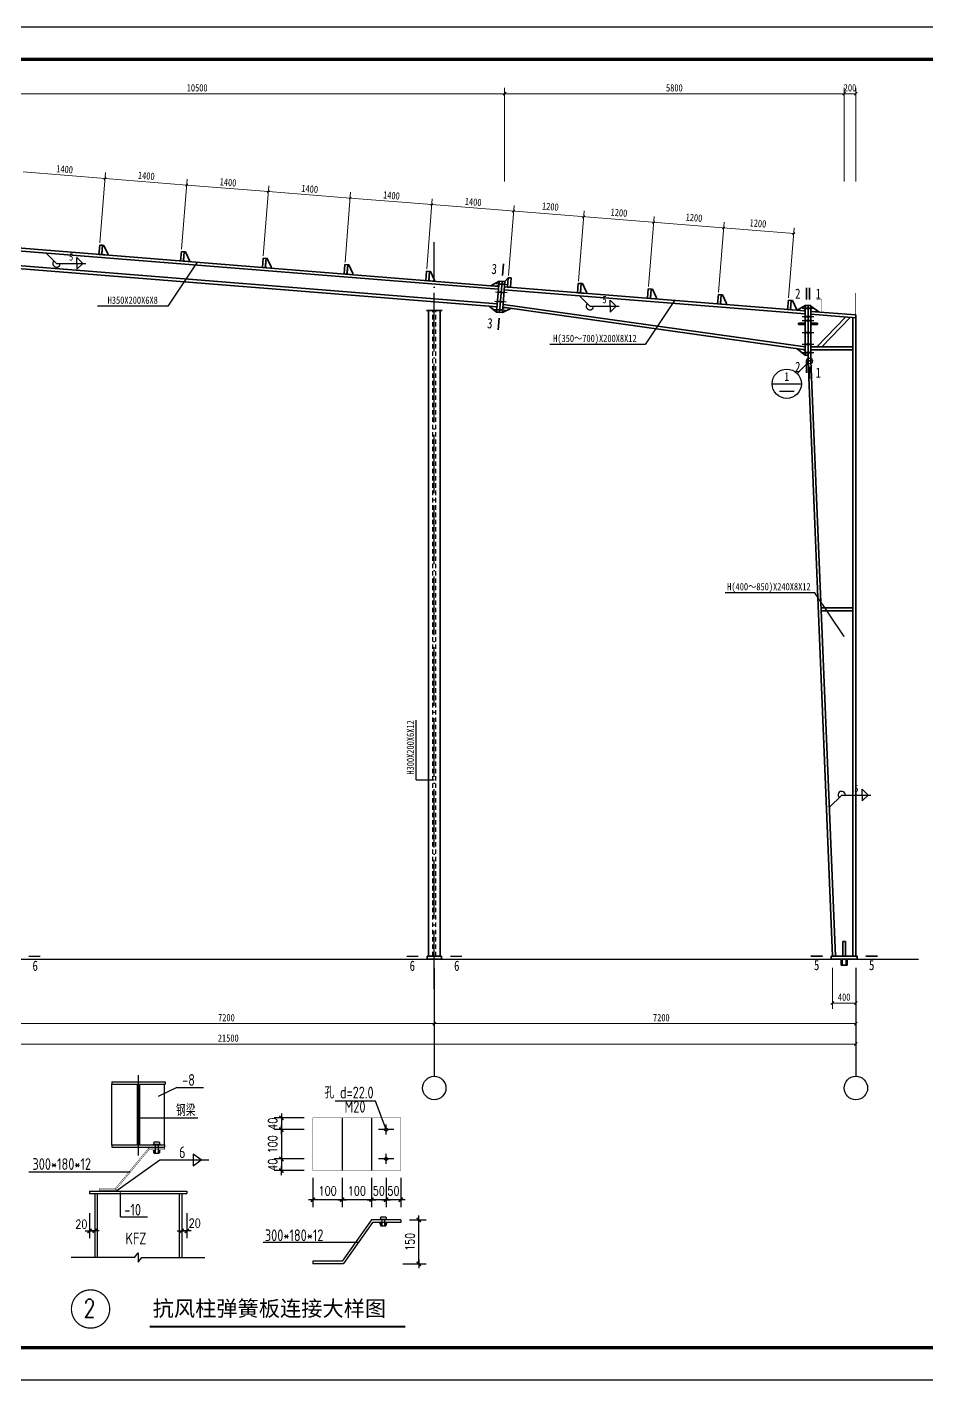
# Model space of a CAD drawing. Extents: x 32461 to 372567, y -698896 to 182569.
# Drawn here: x 271035 to 301773, y -634115 to -587915 of the extents above; entities that cross this region are included whole.
import ezdxf
from ezdxf.enums import TextEntityAlignment as Align

# ---------------------------------------------------------------- set-up
doc = ezdxf.new("R2010")
doc.units = 0
doc.header["$LTSCALE"] = 1000
doc.header["$MEASUREMENT"] = 0
for name, pattern in [('4', [5, 1.5, -1, 1.5, -1]), ('6', [8.75, 5, -1.25, 1.25, -1.25]), ('DOTE', [2.42, 2, -0.2, 0.02, -0.2]), ('线型6', [8.75, 5, -1.25, 1.25, -1.25])]:
    doc.linetypes.add(name, pattern=pattern)
doc.layers.get('0').update_dxf_attribs({"linetype": 'CONTINUOUS'})
doc.layers.get('Defpoints').update_dxf_attribs({"linetype": 'CONTINUOUS'})
for name, color, linetype in [('10', 7, 'CONTINUOUS'), ('AXIS', 3, 'CONTINUOUS'), ('DIM_SYMB', 3, 'CONTINUOUS'), ('DOTE', 252, 'CONTINUOUS'), ('PUB_TEXT', 7, 'CONTINUOUS'), ('PUB_TITLE', 4, 'CONTINUOUS'), ('REIN', 1, 'CONTINUOUS'), ('门窗', 3, '4')]:
    doc.layers.add(name, color=color, linetype=linetype)
for name, color, linetype, lineweight in [('墙线__粗线', 7, 'CONTINUOUS', 25), ('字符串标注', 9, 'CONTINUOUS', 25), ('尺寸标注', 2, 'CONTINUOUS', 35), ('层10', 7, 'CONTINUOUS', 35), ('层111', 9, '线型6', 25), ('层112', 9, 'CONTINUOUS', 25), ('层114', 2, 'CONTINUOUS', 25), ('层116', 1, 'CONTINUOUS', 35), ('层14', 2, 'CONTINUOUS', 35), ('柱子', 3, 'CONTINUOUS', 35), ('焊缝标注', 9, 'CONTINUOUS', 25), ('索引符号标注', 9, 'CONTINUOUS', 25)]:
    doc.layers.add(name, color=color, linetype=linetype, lineweight=lineweight)
doc.styles.add('-黑体', font='simhei.ttf')
doc.styles.add('DIM_FONT', font='SIMPLEX.shx', dxfattribs={"width": 0.8, "bigfont": 'bigfont.shx'})
doc.styles.add('PC_TEXTSTYLE', font='romans.shx', dxfattribs={"width": 0.8, "bigfont": 'hzfs.shx'})
doc.styles.add('TSSD_REIN', font='atssdeng.shx', dxfattribs={"width": 0.7, "bigfont": 'atssdchn.shx'})
doc.styles.add('宋体', font='')
doc.styles.get('宋体').set_extended_font_data('SimSun')
doc.dimstyles.new('DIMN$0', dxfattribs={"dimtxt": 300, "dimasz": 1, "dimexe": 250, "dimexo": 300, "dimgap": 150, "dimtad": 1, "dimdec": 0, "dimdsep": 46, "dimtxsty": 'DIM_FONT', "dimblk": '_DIMX', "dimcen": 2.5, "dimclrt": 7, "dimadec": 0, "dimazin": 0, "dimtfac": 1, "dimtdec": 0, "dimtix": 1, "dimtmove": 2, "dimatfit": 3, "dimldrblk": '_DIMX', "dimfxl": 0, "dimtolj": 1, "dimtzin": 0, "dimarcsym": 0})

# ---------------------------------------------------------------- blocks, each defined once
blk = doc.blocks.new('BuiltIn_8')
at = {"layer": '层14'}
for p, q in [((592.87, 510.38, 2), (607.22, 510.38, 2)), ((592.87, 509.38, 2), (592.87, 510.38, 2)), ((607.22, 509.38, 2), (592.87, 509.38, 2)), ((607.22, 510.38, 2), (607.22, 509.38, 2))]:
    blk.add_line(p, q, dxfattribs=at)
blk = doc.blocks.new('BuiltIn_9')
at = {"layer": '层14'}
for p, q in [((588.18, 522.89, 2), (590.87, 524.47, 2)), ((590.47, 522.7, 2), (588.18, 522.89, 2)), ((590.87, 523.07, 2), (590.47, 522.7, 2)), ((590.87, 524.47, 2), (590.87, 523.07, 2))]:
    blk.add_line(p, q, dxfattribs=at)
blk = doc.blocks.new('BuiltIn_10')
at = {"layer": '层14'}
for p, q in [((592.87, 522.91, 2), (592.87, 524.31, 2)), ((592.87, 524.31, 2), (595.56, 522.3, 2)), ((593.27, 522.48, 2), (592.87, 522.91, 2)), ((595.56, 522.3, 2), (593.27, 522.48, 2))]:
    blk.add_line(p, q, dxfattribs=at)
blk = doc.blocks.new('BuiltIn_11')
at = {"layer": '层14'}
for p, q in [((590.87, 507.57, 2), (588.2, 509.75, 2)), ((588.2, 509.75, 2), (590.48, 509.43, 2)), ((590.48, 509.43, 2), (590.87, 508.97, 2)), ((590.87, 508.97, 2), (590.87, 507.57, 2))]:
    blk.add_line(p, q, dxfattribs=at)
blk = doc.blocks.new('BuiltIn_12')
at = {"layer": '层14'}
for p, q in [((590.87, 518.47, 2), (588.57, 518.47, 2)), ((588.57, 518.47, 2), (588.57, 517.97, 2)), ((588.57, 517.97, 2), (590.87, 517.97, 2)), ((590.87, 517.97, 2), (590.87, 518.47, 2))]:
    blk.add_line(p, q, dxfattribs=at)
blk = doc.blocks.new('BuiltIn_13')
at = {"layer": '层14'}
for p, q in [((592.87, 518.47, 2), (595.17, 518.47, 2)), ((592.87, 517.97, 2), (592.87, 518.47, 2)), ((595.17, 517.97, 2), (592.87, 517.97, 2)), ((595.17, 518.47, 2), (595.17, 517.97, 2))]:
    blk.add_line(p, q, dxfattribs=at)
blk = doc.blocks.new('BuiltIn_18')
at = {"layer": '层14'}
for p, q in [((483.53, 531.26, 2), (486.37, 532.84, 2)), ((486.26, 531.44, 2), (485.83, 531.08, 2)), ((486.37, 532.84, 2), (486.26, 531.44, 2)), ((485.83, 531.08, 2), (483.53, 531.26, 2))]:
    blk.add_line(p, q, dxfattribs=at)
blk = doc.blocks.new('BuiltIn_19')
at = {"layer": '层14'}
for p, q in [((485.52, 522.27, 2), (482.98, 524.28, 2)), ((482.98, 524.28, 2), (485.27, 524.1, 2)), ((485.27, 524.1, 2), (485.63, 523.67, 2)), ((485.63, 523.67, 2), (485.52, 522.27, 2))]:
    blk.add_line(p, q, dxfattribs=at)
blk = doc.blocks.new('BuiltIn_21')
at = {"layer": '层14'}
for p, q in [((490.33, 523.53, 2), (487.52, 522.11, 2)), ((487.52, 522.11, 2), (487.63, 523.51, 2)), ((487.63, 523.51, 2), (488.06, 523.85, 2)), ((488.06, 523.85, 2), (490.33, 523.53, 2))]:
    blk.add_line(p, q, dxfattribs=at)
blk = doc.blocks.new('BuiltIn_36')
at = {"layer": '层14'}
for p, q in [((603.72, 302.28, 2), (603.72, 307.28, 2)), ((603.72, 307.28, 2), (604.72, 307.28, 2)), ((604.72, 307.28, 2), (604.72, 302.28, 2)), ((604.72, 302.28, 2), (603.72, 302.28, 2))]:
    blk.add_line(p, q, dxfattribs=at)
blk = doc.blocks.new('BuiltIn_43')
at = {"layer": '层114', "color": 2, "linetype": 'Continuous', "lineweight": 25}
blk.add_line((589.87, 523.57, 2), (593.87, 523.57, 2), dxfattribs=at)
at = {"layer": '层114', "color": 1, "linetype": 'Continuous', "lineweight": 40}
blk.add_line((590.87, 523.57, 2), (592.87, 523.57, 2), dxfattribs=at)
blk = doc.blocks.new('BuiltIn_44')
at = {"layer": '层114', "color": 2, "linetype": 'Continuous', "lineweight": 25}
blk.add_line((589.87, 520.77, 2), (593.87, 520.77, 2), dxfattribs=at)
at = {"layer": '层114', "color": 1, "linetype": 'Continuous', "lineweight": 40}
blk.add_line((590.87, 520.77, 2), (592.87, 520.77, 2), dxfattribs=at)
blk = doc.blocks.new('BuiltIn_45')
at = {"layer": '层114', "color": 2, "linetype": 'Continuous', "lineweight": 25}
blk.add_line((589.87, 519.37, 2), (593.87, 519.37, 2), dxfattribs=at)
at = {"layer": '层114', "color": 1, "linetype": 'Continuous', "lineweight": 40}
blk.add_line((590.87, 519.37, 2), (592.87, 519.37, 2), dxfattribs=at)
blk = doc.blocks.new('BuiltIn_46')
at = {"layer": '层114', "color": 2, "linetype": 'Continuous', "lineweight": 25}
blk.add_line((589.87, 508.47, 2), (593.87, 508.47, 2), dxfattribs=at)
at = {"layer": '层114', "color": 1, "linetype": 'Continuous', "lineweight": 40}
blk.add_line((590.87, 508.47, 2), (592.87, 508.47, 2), dxfattribs=at)
blk = doc.blocks.new('BuiltIn_47')
at = {"layer": '层114', "color": 2, "linetype": 'Continuous', "lineweight": 25}
blk.add_line((589.87, 511.28, 2), (593.87, 511.28, 2), dxfattribs=at)
at = {"layer": '层114', "color": 1, "linetype": 'Continuous', "lineweight": 40}
blk.add_line((590.87, 511.28, 2), (592.87, 511.28, 2), dxfattribs=at)
blk = doc.blocks.new('BuiltIn_48')
at = {"layer": '层114', "color": 2, "linetype": 'Continuous', "lineweight": 25}
blk.add_line((589.87, 515.33, 2), (593.87, 515.33, 2), dxfattribs=at)
at = {"layer": '层114', "color": 1, "linetype": 'Continuous', "lineweight": 40}
blk.add_line((590.87, 515.33, 2), (592.87, 515.33, 2), dxfattribs=at)
blk = doc.blocks.new('BuiltIn_53')
at = {"layer": '层114', "color": 2, "linetype": 'Continuous', "lineweight": 25}
blk.add_line((485.3, 532.02, 2), (489.29, 531.7, 2), dxfattribs=at)
at = {"layer": '层114', "color": 1, "linetype": 'Continuous', "lineweight": 40}
blk.add_line((486.3, 531.94, 2), (488.29, 531.78, 2), dxfattribs=at)
blk = doc.blocks.new('BuiltIn_54')
at = {"layer": '层114', "color": 2, "linetype": 'Continuous', "lineweight": 25}
blk.add_line((485.08, 529.23, 2), (489.06, 528.91, 2), dxfattribs=at)
at = {"layer": '层114', "color": 1, "linetype": 'Continuous', "lineweight": 40}
blk.add_line((486.07, 529.15, 2), (488.07, 528.99, 2), dxfattribs=at)
blk = doc.blocks.new('BuiltIn_55')
at = {"layer": '层114', "color": 2, "linetype": 'Continuous', "lineweight": 25}
blk.add_line((484.6, 523.25, 2), (488.59, 522.93, 2), dxfattribs=at)
at = {"layer": '层114', "color": 1, "linetype": 'Continuous', "lineweight": 40}
blk.add_line((485.59, 523.17, 2), (487.59, 523.01, 2), dxfattribs=at)
blk = doc.blocks.new('BuiltIn_56')
at = {"layer": '层114', "color": 2, "linetype": 'Continuous', "lineweight": 25}
blk.add_line((484.82, 526.04, 2), (488.81, 525.72, 2), dxfattribs=at)
at = {"layer": '层114', "color": 1, "linetype": 'Continuous', "lineweight": 40}
blk.add_line((485.82, 525.96, 2), (487.81, 525.8, 2), dxfattribs=at)
blk = doc.blocks.new('_DIMX')
blk.add_line((-150, 0), (150, 0))
at = {"const_width": 50}
blk.add_lwpolyline([(-70, -70), (70, 70)], dxfattribs=at)
blk = doc.blocks.new('*D203')
at = {"layer": 'AXIS', "color": 3, "lineweight": -2}
for p, q in [((273169, -628425), (273169, -629275)), ((273347, -628425), (273347, -629275)), ((273168, -629025), (273167, -629025)), ((273169, -629025), (273347, -629025)), ((273348, -629025), (273349, -629025))]:
    blk.add_line(p, q, dxfattribs=at)
at = {"layer": 'Defpoints', "color": 0}
for p in [(273169, -628125), (273347, -628125), (273347, -629025)]:
    blk.add_point(p, dxfattribs=at)
at = {"layer": 'AXIS', "color": 3, "lineweight": -2}
blk.add_blockref('_DIMX', (273169, -629025), dxfattribs=at)
at = {"layer": 'AXIS', "color": 3, "lineweight": -2, "rotation": 180}
blk.add_blockref('_DIMX', (273347, -629025), dxfattribs=at)
at = {"layer": 'AXIS', "color": 7, "insert": (272893, -628798), "char_height": 300, "attachment_point": 5, "style": 'DIM_FONT'}
blk.add_mtext('\\A1;20', dxfattribs=at)
blk = doc.blocks.new('*D204')
at = {"layer": 'AXIS', "color": 3, "lineweight": -2}
for p, q in [((276317, -628425), (276317, -629275)), ((276496, -628425), (276496, -629275)), ((276316, -629025), (276315, -629025)), ((276496, -629025), (276317, -629025)), ((276497, -629025), (276498, -629025))]:
    blk.add_line(p, q, dxfattribs=at)
at = {"layer": 'Defpoints', "color": 0}
for p in [(276317, -628125), (276496, -628125), (276317, -629025)]:
    blk.add_point(p, dxfattribs=at)
at = {"layer": 'AXIS', "color": 3, "lineweight": -2}
blk.add_blockref('_DIMX', (276317, -629025), dxfattribs=at)
at = {"layer": 'AXIS', "color": 3, "lineweight": -2, "rotation": 180}
blk.add_blockref('_DIMX', (276496, -629025), dxfattribs=at)
at = {"layer": 'AXIS', "color": 7, "insert": (276764, -628763), "char_height": 300, "attachment_point": 5, "style": 'DIM_FONT'}
blk.add_mtext('\\A1;20', dxfattribs=at)
blk = doc.blocks.new('*D205')
at = {"layer": 'AXIS', "color": 3, "lineweight": -2}
for p, q in [((280500, -626567), (279474, -626567)), ((279724, -626566), (279724, -626565)), ((279724, -626567), (279724, -626967)), ((280500, -626967), (279474, -626967)), ((279724, -626968), (279724, -626969))]:
    blk.add_line(p, q, dxfattribs=at)
at = {"layer": 'Defpoints', "color": 0}
for p in [(280800, -626567), (279724, -626967), (280800, -626967)]:
    blk.add_point(p, dxfattribs=at)
at = {"layer": 'AXIS', "color": 3, "lineweight": -2}
for p, rotation in [((279724, -626567), 270), ((279724, -626967), 90)]:
    blk.add_blockref('_DIMX', p, dxfattribs=dict(at, rotation=rotation))
at = {"layer": 'AXIS', "color": 7, "insert": (279424, -626767), "char_height": 300, "attachment_point": 5, "rotation": 90, "style": 'DIM_FONT'}
blk.add_mtext('\\A1;40', dxfattribs=at)
blk = doc.blocks.new('*D206')
at = {"layer": 'AXIS', "color": 3, "lineweight": -2}
for p, q in [((280500, -625567), (279474, -625567)), ((279724, -625568), (279724, -626566)), ((280500, -626567), (279474, -626567))]:
    blk.add_line(p, q, dxfattribs=at)
at = {"layer": 'Defpoints', "color": 0}
for p in [(280800, -625567), (279724, -626567), (280800, -626567)]:
    blk.add_point(p, dxfattribs=at)
at = {"layer": 'AXIS', "color": 3, "lineweight": -2}
for p, rotation in [((279724, -625567), 90), ((279724, -626567), 270)]:
    blk.add_blockref('_DIMX', p, dxfattribs=dict(at, rotation=rotation))
at = {"layer": 'AXIS', "color": 7, "insert": (279424, -626067), "char_height": 300, "attachment_point": 5, "rotation": 90, "style": 'DIM_FONT'}
blk.add_mtext('\\A1;100', dxfattribs=at)
blk = doc.blocks.new('*D207')
at = {"layer": 'AXIS', "color": 3, "lineweight": -2}
for p, q in [((280500, -625167), (279474, -625167)), ((279724, -625166), (279724, -625165)), ((279724, -625167), (279724, -625567)), ((280500, -625567), (279474, -625567)), ((279724, -625568), (279724, -625569))]:
    blk.add_line(p, q, dxfattribs=at)
at = {"layer": 'Defpoints', "color": 0}
for p in [(280800, -625167), (279724, -625567), (280800, -625567)]:
    blk.add_point(p, dxfattribs=at)
at = {"layer": 'AXIS', "color": 3, "lineweight": -2}
for p, rotation in [((279724, -625167), 270), ((279724, -625567), 90)]:
    blk.add_blockref('_DIMX', p, dxfattribs=dict(at, rotation=rotation))
at = {"layer": 'AXIS', "color": 7, "insert": (279424, -625367), "char_height": 300, "attachment_point": 5, "rotation": 90, "style": 'DIM_FONT'}
blk.add_mtext('\\A1;40', dxfattribs=at)
blk = doc.blocks.new('*D208')
at = {"layer": 'AXIS', "color": 3, "lineweight": -2}
for p, q in [((283301, -627213), (283301, -628211)), ((283801, -627213), (283801, -628211)), ((283300, -627961), (283299, -627961)), ((283801, -627961), (283301, -627961)), ((283802, -627961), (283803, -627961))]:
    blk.add_line(p, q, dxfattribs=at)
at = {"layer": 'Defpoints', "color": 0}
for p in [(283301, -626913), (283801, -626913), (283301, -627961)]:
    blk.add_point(p, dxfattribs=at)
at = {"layer": 'AXIS', "color": 3, "lineweight": -2}
blk.add_blockref('_DIMX', (283301, -627961), dxfattribs=at)
at = {"layer": 'AXIS', "color": 3, "lineweight": -2, "rotation": 180}
blk.add_blockref('_DIMX', (283801, -627961), dxfattribs=at)
at = {"layer": 'AXIS', "color": 7, "insert": (283551, -627661), "char_height": 300, "attachment_point": 5, "style": 'DIM_FONT'}
blk.add_mtext('\\A1;50', dxfattribs=at)
blk = doc.blocks.new('*D209')
at = {"layer": 'AXIS', "color": 3, "lineweight": -2}
for p, q in [((282801, -627213), (282801, -628211)), ((283301, -627213), (283301, -628211)), ((282800, -627961), (282799, -627961)), ((283301, -627961), (282801, -627961)), ((283302, -627961), (283303, -627961))]:
    blk.add_line(p, q, dxfattribs=at)
at = {"layer": 'Defpoints', "color": 0}
for p in [(282801, -626913), (283301, -626913), (282801, -627961)]:
    blk.add_point(p, dxfattribs=at)
at = {"layer": 'AXIS', "color": 3, "lineweight": -2}
blk.add_blockref('_DIMX', (282801, -627961), dxfattribs=at)
at = {"layer": 'AXIS', "color": 3, "lineweight": -2, "rotation": 180}
blk.add_blockref('_DIMX', (283301, -627961), dxfattribs=at)
at = {"layer": 'AXIS', "color": 7, "insert": (283051, -627661), "char_height": 300, "attachment_point": 5, "style": 'DIM_FONT'}
blk.add_mtext('\\A1;50', dxfattribs=at)
blk = doc.blocks.new('*D210')
at = {"layer": 'AXIS', "color": 3, "lineweight": -2}
for p, q in [((281800, -627213), (281800, -628211)), ((282801, -627213), (282801, -628211)), ((282800, -627961), (281801, -627961))]:
    blk.add_line(p, q, dxfattribs=at)
at = {"layer": 'Defpoints', "color": 0}
for p in [(281800, -626913), (282801, -626913), (281800, -627961)]:
    blk.add_point(p, dxfattribs=at)
at = {"layer": 'AXIS', "color": 3, "lineweight": -2, "rotation": 180}
blk.add_blockref('_DIMX', (281800, -627961), dxfattribs=at)
at = {"layer": 'AXIS', "color": 3, "lineweight": -2}
blk.add_blockref('_DIMX', (282801, -627961), dxfattribs=at)
at = {"layer": 'AXIS', "color": 7, "insert": (282300, -627661), "char_height": 300, "attachment_point": 5, "style": 'DIM_FONT'}
blk.add_mtext('\\A1;100', dxfattribs=at)
blk = doc.blocks.new('*D211')
at = {"layer": 'AXIS', "color": 3, "lineweight": -2}
for p, q in [((280800, -627213), (280800, -628211)), ((281800, -627213), (281800, -628211)), ((281799, -627961), (280801, -627961))]:
    blk.add_line(p, q, dxfattribs=at)
at = {"layer": 'Defpoints', "color": 0}
for p in [(280800, -626913), (281800, -626913), (280800, -627961)]:
    blk.add_point(p, dxfattribs=at)
at = {"layer": 'AXIS', "color": 3, "lineweight": -2, "rotation": 180}
blk.add_blockref('_DIMX', (280800, -627961), dxfattribs=at)
at = {"layer": 'AXIS', "color": 3, "lineweight": -2}
blk.add_blockref('_DIMX', (281800, -627961), dxfattribs=at)
at = {"layer": 'AXIS', "color": 7, "insert": (281300, -627661), "char_height": 300, "attachment_point": 5, "style": 'DIM_FONT'}
blk.add_mtext('\\A1;100', dxfattribs=at)

msp = doc.modelspace()

# ---------------------------------------------------------------- hatches: boundary and pattern name
at = {"layer": '焊缝标注'}
for points in [[(271687, -595634.1), (271746.9, -595715.5), (271768.2, -595694.4), (271687, -595634.1)], [(289905.7, -597091.5), (289965.6, -597173), (289986.8, -597151.9), (289905.7, -597091.5)], [(298436.7, -614564.2), (298518, -614504.2), (298496.8, -614482.9), (298436.7, -614564.2)]]:
    msp.add_hatch(color=256, dxfattribs=at).paths.add_polyline_path(points)

# ---------------------------------------------------------------- linework, layer by layer
for p, q in [((211795.3, -619746.4, -988), (301480.6, -619746.4, -988)), ((276707.8, -626403.7, 400), (276707.8, -626798.8, 400)), ((276983.7, -626602.1, 400), (276707.8, -626403.7, 400)), ((274063.5, -627666.7, 400), (275567.8, -626601.5, 400)), ((275567.8, -626601.5, 400), (277242.6, -626601.5, 400)), ((276707.8, -626798.8, 400), (276983.7, -626602.1, 400)), ((274560.3, -627023.1, 400), (271095.1, -627023.1, 400)), ((273168.7, -627666.7, 400), (276495.8, -627666.7, 400)), ((273168.7, -627666.7, 400), (273168.7, -627748.6, 400)), ((273168.7, -627748.6, 400), (276495.8, -627748.6, 400)), ((276495.8, -627666.7, 400), (276495.8, -627748.6, 400)), ((282832.8, -628743.2, 400), (282850.6, -628735.1, 400)), ((282359.4, -629418, 400), (279096.2, -629418, 400))]:
    msp.add_line(p, q)
at = {"color": 2}
for p, q in [((273934.6, -623939.2, 400), (275754, -623939.2, 400)), ((273934.6, -623939.2, 400), (273934.6, -624014.8, 400)), ((273934.6, -624014.8, 400), (275754, -624014.8, 400)), ((274791, -624014.8, 400), (274791, -626091.1, 400)), ((274878.1, -624014.8, 400), (274878.1, -626091.1, 400)), ((275754, -623939.2, 400), (275754, -624014.8, 400)), ((273934.6, -626091.1, 400), (275734.6, -626091.1, 400)), ((273934.6, -626091.1, 400), (273934.6, -626166.7, 400)), ((273934.6, -626166.7, 400), (275734.6, -626166.7, 400)), ((275734.6, -626091.1, 400), (275734.6, -626166.7, 400)), ((273347, -627748.6, 400), (273347, -629924.6, 400)), ((273347, -627748.6, 400), (273347, -629842.7, 400)), ((273433.2, -627748.6, 400), (273433.2, -629924.6, 400)), ((273433.2, -627748.6, 400), (273433.2, -629842.7, 400)), ((274231.2, -628543.6, 400), (274231.2, -627714.1, 400)), ((276231.4, -627748.6, 400), (276231.4, -629842.7, 400)), ((276231.4, -627748.6, 400), (276231.4, -629924.6, 400)), ((276317.5, -627748.6, 400), (276317.5, -629842.7, 400)), ((274231.2, -628543.6, 400), (275148.8, -628543.6, 400)), ((274703.4, -629936.9, 400), (272541.4, -629936.9, 400)), ((274702.8, -629936.9, 400), (274827.1, -629775.4, 400)), ((274827.1, -629775.4, 400), (274827.1, -630092, 400)), ((274829, -630095.2, 400), (274950.9, -629936.9, 400)), ((274950.9, -629936.9, 400), (277108.3, -629936.9, 400))]:
    msp.add_line(p, q, dxfattribs=at)
at = {"color": 3}
for p, q in [((273934.6, -626091.1, 400), (273934.6, -624014.8, 400)), ((275734.6, -626091.1, 400), (275734.6, -624014.8, 400))]:
    msp.add_line(p, q, dxfattribs=at)
at = {"color": 1, "linetype": '6'}
msp.add_line((274834.6, -623702.5, 400), (274834.6, -626454, 400), dxfattribs=at)
at = {"color": 4}
for p, q in [((281800.2, -625166.5, 400), (281800.2, -626966.5, 400)), ((282800.6, -625166.5, 400), (282800.6, -626966.5, 400)), ((282800.6, -628649.1, 400), (281800.2, -630063.1, 400)), ((282832.8, -628743.2, 400), (281846.5, -630141, 400)), ((283800.6, -628649.1, 400), (282800.6, -628649.1, 400)), ((283800.6, -628735.1, 400), (282850.6, -628735.1, 400)), ((283800.6, -628649.1, 400), (283800.6, -628735.1, 400)), ((281800.2, -630063.1, 400), (280800.2, -630063.1, 400)), ((280800.2, -630063.1, 400), (280800.2, -630149.1, 400)), ((281828.7, -630149.1, 400), (280800.2, -630149.1, 400)), ((281828.7, -630149.1, 400), (281846.5, -630141, 400))]:
    msp.add_line(p, q, dxfattribs=at)
at = {"color": 1}
for p, q in [((275365.8, -626004.6, 400), (275381.8, -625988.6, 400)), ((275365.8, -626004.6, 400), (275365.8, -626068.6, 400)), ((275381.8, -625988.6, 400), (275541.8, -625988.6, 400)), ((275557.8, -626004.6, 400), (275541.8, -625988.6, 400)), ((275557.8, -626004.6, 400), (275557.8, -626068.6, 400)), ((275365.8, -626307.6, 400), (275380.4, -626293.1, 400)), ((275365.8, -626307.6, 400), (275365.8, -626359.6, 400)), ((275365.8, -626359.6, 400), (275365.8, -626307.6, 400)), ((275365.8, -626359.6, 400), (275381.8, -626375.6, 400)), ((275381.8, -626375.6, 400), (275413.8, -626375.6, 400)), ((275413.8, -626068.6, 400), (275414.1, -626387.7, 400)), ((275510.1, -626387.7, 400), (275414.1, -626387.7, 400)), ((275509.8, -626068.6, 400), (275510.1, -626387.7, 400)), ((275509.8, -626375.6, 400), (275541.8, -626375.6, 400)), ((275557.8, -626359.6, 400), (275541.8, -626375.6, 400)), ((275557.8, -626307.6, 400), (275543.3, -626293.1, 400)), ((275557.8, -626307.6, 400), (275557.8, -626359.6, 400)), ((275557.8, -626359.6, 400), (275557.8, -626307.6, 400)), ((283105.5, -628562.7, 400), (283121.5, -628546.7, 400)), ((283105.5, -628562.7, 400), (283105.5, -628626.7, 400)), ((283105.5, -628782.2, 400), (283120.1, -628767.7, 400)), ((283121.5, -628546.7, 400), (283281.5, -628546.7, 400)), ((283153.5, -628626.7, 400), (283153.8, -628862.3, 400)), ((283249.5, -628626.7, 400), (283249.8, -628862.3, 400)), ((283297.5, -628562.7, 400), (283281.5, -628546.7, 400)), ((283297.5, -628782.2, 400), (283283, -628767.7, 400)), ((283297.5, -628562.7, 400), (283297.5, -628626.7, 400)), ((283105.5, -628782.2, 400), (283105.5, -628834.2, 400)), ((283105.5, -628834.2, 400), (283105.5, -628782.2, 400)), ((283105.5, -628834.2, 400), (283121.5, -628850.2, 400)), ((283121.5, -628850.2, 400), (283153.5, -628850.2, 400)), ((283249.8, -628862.3, 400), (283153.8, -628862.3, 400)), ((283249.5, -628850.2, 400), (283281.5, -628850.2, 400)), ((283297.5, -628834.2, 400), (283281.5, -628850.2, 400)), ((283297.5, -628782.2, 400), (283297.5, -628834.2, 400)), ((283297.5, -628834.2, 400), (283297.5, -628782.2, 400))]:
    msp.add_line(p, q, dxfattribs=at)
at = {"color": 4, "const_width": 14, "elevation": 400}
msp.add_lwpolyline([(283800.6, -625166.5), (280800.2, -625166.5), (280800.2, -626966.5), (283800.6, -626966.5)], close=True, dxfattribs=at)
for points in [[(274048.2, -627577.2), (275191.5, -626193.7), (275734.6, -626193.7), (275734.6, -626246.1), (275204.8, -626246.1), (274057.2, -627629.6), (273494.4, -627629.6), (273494.4, -627577.2), (274048.2, -627577.2)], [(275191.5, -626193.7), (275204.8, -626246.1)], [(274048.2, -627577.2), (274057.2, -627629.6)]]:
    msp.add_lwpolyline(points, dxfattribs=at)
at = {"color": 1, "elevation": 400}
for points in [[(275413.8, -626083.1), (275350.7, -626083.1), (275350.7, -626068.6), (275574, -626068.6), (275574, -626083.1), (275509.8, -626083.1)], [(275413.8, -626293.1), (275350.8, -626293.1), (275350.8, -626278.6), (275413.8, -626278.6)], [(275509.8, -626278.6), (275574.1, -626278.6), (275574.1, -626293.1), (275509.8, -626293.1)], [(283153.5, -628641.2), (283090.4, -628641.2), (283090.4, -628626.7), (283313.7, -628626.7), (283313.7, -628641.2), (283249.5, -628641.2)], [(283153.5, -628767.7), (283090.5, -628767.7), (283090.5, -628753.2), (283153.5, -628753.2)], [(283249.5, -628753.2), (283313.8, -628753.2), (283313.8, -628767.7), (283249.5, -628767.7)]]:
    msp.add_lwpolyline(points, dxfattribs=at)
at = {"layer": '10', "color": 253}
for p, q in [((283300.6, -625738.6, 400), (283300.6, -625394.5, 400)), ((283558.6, -625566.5, 400), (283042.6, -625566.5, 400)), ((283300.6, -626738.6, 400), (283300.6, -626394.5, 400)), ((283558.6, -626566.5, 400), (283042.6, -626566.5, 400))]:
    msp.add_line(p, q, dxfattribs=at)
at = {"layer": '10', "const_width": 42, "elevation": 764}
msp.add_lwpolyline([(273858.1, -631692.2, 1), (272551.4, -631692.2, 1), (273858.1, -631692.2, 1)], format="xyb", close=True, dxfattribs=at)
at = {"layer": '10'}
for points in [[(283412.4, -625566.5, 400), (283300.6, -625480.5, 400), (283300.6, -625652.5, 400), (283188.8, -625566.5, 400)], [(283412.4, -626566.5, 400), (283300.6, -626480.5, 400), (283300.6, -626652.5, 400), (283188.8, -626566.5, 400)]]:
    msp.add_solid(points, dxfattribs=at)
at = {"layer": 'AXIS', "linetype": 'ByBlock'}
for p, q in [((276147.3, -624130.1, 400), (275513.1, -624440.3, 400)), ((276147.3, -624130.1, 400), (277064.9, -624130.1, 400)), ((282933, -624590.4, 400), (281556.1, -624590.4, 400)), ((283300.6, -625566.5, 400), (282933, -624590.4, 400)), ((274797.8, -625164.7, 400), (276866.7, -625164.7, 400))]:
    msp.add_line(p, q, dxfattribs=at)
at = {"layer": 'AXIS'}
msp.add_line((276317.5, -627748.6, 400), (276317.5, -629924.6, 400), dxfattribs=at)
at = {"layer": 'DIM_SYMB', "const_width": 70, "elevation": -764}
msp.add_lwpolyline([(275219.9, -632295.3), (283952.6, -632295.3)], dxfattribs=at)
at = {"layer": 'DOTE', "linetype": 'DOTE'}
msp.add_line((284945.3, -620776, -988), (284945.3, -595257.2, -1976), dxfattribs=at)
at = {"layer": 'PUB_TITLE'}
msp.add_lwpolyline([(205952.2, -634115.1), (320462.2, -634115.1), (320462.2, -587915.1), (205952.2, -587915.1)], close=True, dxfattribs=at)
at = {"layer": 'PUB_TITLE', "const_width": 110}
msp.add_lwpolyline([(208702.2, -633015.1), (319362.2, -633015.1), (319362.2, -589015.1), (208702.2, -589015.1)], close=True, dxfattribs=at)
at = {"layer": 'REIN', "const_width": 15, "elevation": -2174}
msp.add_lwpolyline([(299337.8, -596999.4), (299337.8, -597738.9), (299237.8, -597738.9), (298173.9, -597652.7), (298171.9, -597225.9), (298002, -597208.9)], dxfattribs=at)
at = {"layer": '墙线__粗线'}
msp.add_circle((297760.8, -599317.7, -988), 100, dxfattribs=at)
at = {"layer": '字符串标注'}
for p, q in [((276845.3, -595946.4, -988), (275845.3, -597446.4, -988)), ((293145.3, -597250.4, -988), (292145.3, -598750.4, -988)), ((275845.3, -597446.4, -988), (273445.3, -597446.4, -988)), ((292145.3, -598750.4, -988), (288890.1, -598750.4, -988)), ((297945.3, -607230.4, -988), (294877.2, -607230.4, -988)), ((298945.3, -608730.4, -988), (297945.3, -607230.4, -988)), ((284331.8, -613619.8, -988), (284331.8, -611580.7, -988)), ((284331.8, -613619.8, -988), (284945.3, -613619.8, -988))]:
    msp.add_line(p, q, dxfattribs=at)
at = {"layer": '字符串标注', "linetype": 'Continuous', "const_width": 10}
for points in [[(276850.3, -595946.4, 1), (276840.3, -595946.4, 1)], [(293150.3, -597250.4, 1), (293140.3, -597250.4, 1)], [(298950.3, -608730.4, 1), (298940.3, -608730.4, 1)], [(284950.3, -613619.8, 1), (284940.3, -613619.8, 1)]]:
    msp.add_lwpolyline(points, format="xyb", close=True, dxfattribs=at)
at = {"layer": '尺寸标注', "lineweight": 9}
for p, q in [((266345.3, -590194.1, -988), (287345.3, -590194.1, -988)), ((287345.3, -593193.3, -988), (287345.3, -589994.1, -988)), ((287345.3, -590194.1, -988), (298945.3, -590194.1, -988)), ((298945.3, -593193.3, -988), (298945.3, -589994.1, -988)), ((298945.3, -590194.1, -988), (299345.3, -590194.1, -988)), ((299345.3, -593193.3, -988), (299345.3, -589994.1, -988)), ((298545.3, -620046.4, -988), (298545.3, -621446.4, -988)), ((299345.3, -620046.4, -988), (299345.3, -621446.4, -988)), ((299345.3, -620046.4, -988), (299345.3, -622146.4, -988)), ((299345.3, -620046.4, -988), (299345.3, -622846.4, -988)), ((298545.3, -621246.4, -988), (299345.3, -621246.4, -988)), ((256345.3, -621946.4, -988), (299345.3, -621946.4, -988)), ((213345.3, -622646.4, -988), (299345.3, -622646.4, -988))]:
    msp.add_line(p, q, dxfattribs=at)
at = {"layer": '尺寸标注', "lineweight": 35}
for p, q in [((287295.3, -590244.1, -988), (287395.3, -590144.1, -988)), ((298895.3, -590244.1, -988), (298995.3, -590144.1, -988)), ((299295.3, -590244.1, -988), (299395.3, -590144.1, -988)), ((298495.3, -621296.4, -988), (298595.3, -621196.4, -988)), ((299295.3, -621296.4, -988), (299395.3, -621196.4, -988)), ((284895.3, -621996.4, -988), (284995.3, -621896.4, -988)), ((299295.3, -621996.4, -988), (299395.3, -621896.4, -988)), ((299295.3, -622696.4, -988), (299395.3, -622596.4, -988))]:
    msp.add_line(p, q, dxfattribs=at)
at = {"layer": '尺寸标注', "color": 9, "lineweight": 9}
for p, q in [((270906.8, -592863, -988), (273697.9, -593086.3, -988)), ((273522.4, -595279.3, -988), (273713.8, -592886.9, -988)), ((273522.4, -595279.3, -988), (273713.8, -592886.9, -988)), ((273697.9, -593086.3, -988), (276488.9, -593309.6, -988)), ((276313.5, -595502.6, -988), (276504.9, -593110.2, -988)), ((276313.5, -595502.6, -988), (276504.9, -593110.2, -988)), ((276488.9, -593309.6, -988), (279280, -593532.9, -988)), ((279104.6, -595725.8, -988), (279296, -593333.5, -988)), ((279104.6, -595725.8, -988), (279296, -593333.5, -988)), ((279280, -593532.9, -988), (282071.1, -593756.1, -988)), ((281895.7, -595949.1, -988), (282087.1, -593556.8, -988)), ((281895.7, -595949.1, -988), (282087.1, -593556.8, -988)), ((282071.1, -593756.1, -988), (284862.2, -593979.4, -988)), ((284686.8, -596172.4, -988), (284878.1, -593780.1, -988)), ((284686.8, -596172.4, -988), (284878.1, -593780.1, -988)), ((284862.2, -593979.4, -988), (297222.7, -594968.3, -988)), ((287477.8, -596395.7, -988), (287669.2, -594003.3, -988)), ((287477.8, -596395.7, -988), (287669.2, -594003.3, -988)), ((289870.2, -596587.1, -988), (290061.6, -594194.7, -988)), ((292262.6, -596778.5, -988), (292453.9, -594386.1, -988)), ((294654.9, -596969.9, -988), (294846.3, -594577.5, -988)), ((297047.3, -597161.3, -988), (297238.7, -594768.9, -988))]:
    msp.add_line(p, q, dxfattribs=at)
at = {"layer": '尺寸标注', "color": 9}
for p, q in [((273735.9, -593053.9, -988), (273659.8, -593118.7, -988)), ((273735.9, -593053.9, -988), (273659.8, -593118.7, -988)), ((276527, -593277.1, -988), (276450.9, -593342, -988)), ((276527, -593277.1, -988), (276450.9, -593342, -988)), ((279318.1, -593500.4, -988), (279242, -593565.3, -988)), ((279318.1, -593500.4, -988), (279242, -593565.3, -988)), ((282109.2, -593723.7, -988), (282033.1, -593788.6, -988)), ((282109.2, -593723.7, -988), (282033.1, -593788.6, -988)), ((284900.3, -593947, -988), (284824.1, -594011.8, -988)), ((284900.3, -593947, -988), (284824.1, -594011.8, -988)), ((287691.3, -594170.3, -988), (287615.2, -594235.1, -988)), ((287691.3, -594170.3, -988), (287615.2, -594235.1, -988)), ((290083.7, -594361.7, -988), (290007.6, -594426.5, -988)), ((290083.7, -594361.7, -988), (290007.6, -594426.5, -988)), ((292476.1, -594553.1, -988), (292399.9, -594617.9, -988)), ((292476.1, -594553.1, -988), (292399.9, -594617.9, -988)), ((294868.4, -594744.4, -988), (294792.3, -594809.3, -988)), ((294868.4, -594744.4, -988), (294792.3, -594809.3, -988)), ((297260.8, -594935.8, -988), (297184.6, -595000.7, -988)), ((297260.8, -594935.8, -988), (297184.6, -595000.7, -988))]:
    msp.add_line(p, q, dxfattribs=at)
at = {"layer": '尺寸标注'}
for p, q in [((273516, -595359, -988), (273490.5, -595678, -988)), ((273615.7, -595367, -988), (273516, -595359, -988)), ((273590.2, -595686, -988), (273615.7, -595367, -988)), ((273490.5, -595678, -988), (273590.2, -595686, -988)), ((276307.1, -595582.3, -988), (276281.6, -595901.3, -988)), ((276281.6, -595901.3, -988), (276381.3, -595909.3, -988)), ((276406.8, -595590.3, -988), (276307.1, -595582.3, -988)), ((276381.3, -595909.3, -988), (276406.8, -595590.3, -988)), ((279098.2, -595805.6, -988), (279072.7, -596124.6, -988)), ((279197.9, -595813.6, -988), (279098.2, -595805.6, -988)), ((279172.4, -596132.6, -988), (279197.9, -595813.6, -988)), ((279072.7, -596124.6, -988), (279172.4, -596132.6, -988)), ((281889.3, -596028.9, -988), (281863.8, -596347.9, -988)), ((281863.8, -596347.9, -988), (281963.5, -596355.8, -988)), ((281989, -596036.9, -988), (281889.3, -596028.9, -988)), ((281963.5, -596355.8, -988), (281989, -596036.9, -988)), ((284680.4, -596252.2, -988), (284654.9, -596571.2, -988)), ((284780.1, -596260.1, -988), (284680.4, -596252.2, -988)), ((284754.5, -596579.1, -988), (284780.1, -596260.1, -988)), ((284654.9, -596571.2, -988), (284754.5, -596579.1, -988)), ((287471.5, -596475.5, -988), (287445.9, -596794.5, -988)), ((287445.9, -596794.5, -988), (287545.6, -596802.4, -988)), ((287571.1, -596483.5, -988), (287471.5, -596475.5, -988)), ((287545.6, -596802.4, -988), (287571.1, -596483.5, -988)), ((289863.8, -596666.8, -988), (289838.3, -596985.8, -988)), ((289963.5, -596674.8, -988), (289863.8, -596666.8, -988)), ((289938, -596993.8, -988), (289963.5, -596674.8, -988)), ((292256.2, -596858.2, -988), (292230.7, -597177.2, -988)), ((292355.8, -596866.2, -988), (292256.2, -596858.2, -988)), ((292330.3, -597185.2, -988), (292355.8, -596866.2, -988)), ((289838.3, -596985.8, -988), (289938, -596993.8, -988)), ((292230.7, -597177.2, -988), (292330.3, -597185.2, -988)), ((294648.5, -597049.6, -988), (294623, -597368.6, -988)), ((294748.2, -597057.6, -988), (294648.5, -597049.6, -988)), ((294722.7, -597376.6, -988), (294748.2, -597057.6, -988)), ((297040.9, -597241, -988), (297015.4, -597560, -988)), ((297140.6, -597249, -988), (297040.9, -597241, -988)), ((297115, -597568, -988), (297140.6, -597249, -988)), ((294623, -597368.6, -988), (294722.7, -597376.6, -988)), ((297015.4, -597560, -988), (297115, -597568, -988))]:
    msp.add_line(p, q, dxfattribs=at)
for points in [[(273792.8, -595662.1), (273789.6, -595701.9), (273630.1, -595689.2), (273593.4, -595646.1), (273615.7, -595367), (273655.6, -595370.2)], [(276583.8, -595885.3), (276580.7, -595925.2), (276421.2, -595912.5), (276384.5, -595869.4), (276406.8, -595590.3), (276446.7, -595593.5)], [(279374.9, -596108.6), (279371.7, -596148.5), (279212.2, -596135.7), (279175.6, -596092.7), (279197.9, -595813.6), (279237.8, -595816.8)], [(282166, -596331.9), (282162.8, -596371.8), (282003.3, -596359), (281966.6, -596316), (281989, -596036.9), (282028.8, -596040)], [(284957.1, -596555.2), (284953.9, -596595.1), (284794.4, -596582.3), (284757.7, -596539.3), (284780.1, -596260.1), (284819.9, -596263.3)], [(290140.5, -596969.9), (290137.3, -597009.8), (289977.9, -596997), (289941.2, -596953.9), (289963.5, -596674.8), (290003.4, -596678)], [(292532.9, -597161.3), (292529.7, -597201.1), (292370.2, -597188.4), (292333.5, -597145.3), (292355.8, -596866.2), (292395.7, -596869.4)], [(294925.2, -597352.7), (294922, -597392.5), (294762.6, -597379.8), (294725.9, -597336.7), (294748.2, -597057.6), (294788.1, -597060.8)], [(297317.6, -597544), (297314.4, -597583.9), (297154.9, -597571.2), (297118.2, -597528.1), (297140.6, -597249), (297180.4, -597252.2)]]:
    msp.add_lwpolyline(points, close=True, dxfattribs=at)
at = {"layer": '尺寸标注', "elevation": -988}
for points in [[(287445.9, -596794.5), (287345.3, -596786.4), (287359.7, -596607)], [(287471.5, -596475.5), (287359.7, -596607)]]:
    msp.add_lwpolyline(points, dxfattribs=at)
at = {"layer": '层10'}
for p, q in [((287307.8, -596000.9, -988), (287275.9, -596399.6, -988)), ((297660.8, -596820.7, -988), (297660.8, -597220.7, -988)), ((297760.8, -596820.7, -988), (297760.8, -597220.7, -988)), ((287127.6, -598253.7, -988), (287159.5, -597855, -988)), ((297660.8, -599717.7, -988), (297660.8, -599317.7, -988)), ((297760.8, -599917.7, -988), (297760.8, -599517.7, -988)), ((297805.3, -619646.4, -988), (298205.3, -619646.4, -988)), ((300085.3, -619646.4, -988), (299685.3, -619646.4, -988))]:
    msp.add_line(p, q, dxfattribs=at)
at = {"layer": '层10', "const_width": 45, "elevation": -988}
for points in [[(271491.3, -619646.4), (271091.3, -619646.4)], [(283999.3, -619646.4), (284399.3, -619646.4)], [(285891.3, -619646.4), (285491.3, -619646.4)]]:
    msp.add_lwpolyline(points, dxfattribs=at)
at = {"layer": '层111'}
for p, q in [((284945.3, -620046.4, -988), (284945.3, -623746.4, -988)), ((299345.3, -620046.4, -988), (299345.3, -623746.4, -988))]:
    msp.add_line(p, q, dxfattribs=at)
at = {"layer": '层112'}
for centre in [(284945.3, -624146.4, -988), (299345.3, -624146.4, -988)]:
    msp.add_circle(centre, 400, dxfattribs=at)
at = {"layer": '层116'}
for p, q in [((298845.3, -619746.4, -988), (298845.3, -619946.4, -988)), ((298845.3, -619946.4, -988), (299045.3, -619946.4, -988)), ((298875.3, -619746.4, -988), (298875.3, -619946.4, -988)), ((299015.3, -619746.4, -988), (299015.3, -619946.4, -988)), ((299045.3, -619746.4, -988), (299045.3, -619946.4, -988))]:
    msp.add_line(p, q, dxfattribs=at)
at = {"layer": '层14'}
for p, q in [((287075.8, -597647.6, -988), (287160.3, -596591, -988)), ((287160.3, -596591, -988), (287260, -596599, -988)), ((287260, -596599, -988), (287175.5, -597655.6, -988)), ((287175.5, -597655.6, -988), (287260, -596599, -988)), ((287260, -596599, -988), (287359.7, -596607, -988)), ((287359.7, -596607, -988), (287275.1, -597663.6, -988)), ((287175.5, -597655.6, -988), (287075.8, -597647.6, -988)), ((287275.1, -597663.6, -988), (287175.5, -597655.6, -988)), ((297610.8, -599117.7, -988), (297610.8, -597420.7, -988)), ((297610.8, -597420.7, -988), (297710.8, -597420.7, -988)), ((297710.8, -599317.7, -988), (297710.8, -597420.7, -988)), ((297710.8, -597420.7, -988), (297810.8, -597420.7, -988)), ((297710.8, -597420.7, -988), (297710.8, -599117.7, -988)), ((297810.8, -597420.7, -988), (297810.8, -599317.7, -988)), ((297810.8, -597623.6, -988), (299345.3, -597746.4, -988)), ((297810.8, -597723.9, -988), (297810.8, -597623.6, -988)), ((299345.3, -597846.7, -988), (297810.8, -597723.9, -988)), ((299345.3, -597746.4, -988), (299345.3, -597846.7, -988)), ((297710.8, -599117.7, -988), (297610.8, -599117.7, -988)), ((297810.8, -599317.7, -988), (297710.8, -599317.7, -988)), ((299245.3, -607746.4, -988), (298156.9, -607746.4, -988)), ((298161, -607846.4, -988), (299245.3, -607846.4, -988)), ((298505.3, -619746.4, -988), (298505.3, -619646.4, -988)), ((298505.3, -619646.4, -988), (299385.3, -619646.4, -988)), ((299385.3, -619746.4, -988), (298505.3, -619746.4, -988)), ((299385.3, -619646.4, -988), (299385.3, -619746.4, -988))]:
    msp.add_line(p, q, dxfattribs=at)
at = {"layer": '层14', "elevation": -988}
for points in [[(298995.1, -597818.7), (298016.4, -598837.2)], [(299152.7, -597831.3), (298186.1, -598837.2)], [(284699.3, -619646.4), (284699.3, -619746.4)], [(284699.3, -619646.4), (284895.3, -619646.4)], [(285191.3, -619646.4), (284699.3, -619646.4)], [(284699.3, -619746.4), (285191.3, -619746.4)], [(284995.3, -619646.4), (285191.3, -619646.4)], [(285191.3, -619746.4), (285191.3, -619646.4)]]:
    msp.add_lwpolyline(points, dxfattribs=at)
at = {"layer": '柱子'}
for p, q in [((266536.7, -595222, -988), (287138, -596870.1, -988)), ((266544.7, -595122.3, -988), (287145.9, -596770.4, -988)), ((266488.8, -595820.1, -988), (287090.1, -597468.2, -988)), ((266496.8, -595720.4, -988), (287098.1, -597368.5, -988)), ((287337.3, -596886.1, -988), (297610.8, -597708, -988)), ((287345.3, -596786.4, -988), (297610.8, -597607.6, -988)), ((287289.5, -597484.2, -988), (297610.8, -598937.7, -988)), ((287297.5, -597384.3, -988), (297610.8, -598836.7, -988)), ((299245.2, -619646.4, -988), (299245.2, -597838.7, -988)), ((299345.3, -597846.7, -988), (299245.2, -597838.7, -988)), ((299345.3, -619646.4, -988), (299345.3, -597846.7, -988)), ((298545.3, -619646.4, -988), (297710.8, -599317.7, -988)), ((297810.8, -599317.7, -988), (297710.8, -599317.7, -988)), ((298645.3, -619646.4, -988), (297810.8, -599317.7, -988))]:
    msp.add_line(p, q, dxfattribs=at)
for points, elevation in [([(285220, -597596.6), (284673.8, -597596.6)], -7582.8), ([(284745.3, -619646.4), (284745.3, -597596.6)], -988), ([(285145.3, -619646.4), (285145.3, -597596.6)], -988)]:
    msp.add_lwpolyline(points, dxfattribs=dict(at, elevation=elevation))
at = {"layer": '焊缝标注'}
for p, q in [((271687, -595634.1, -988), (272039.6, -595988.6, -988)), ((272739.6, -595788.6, -988), (272939.6, -595988.6, -988)), ((272739.6, -595988.6, -988), (272739.6, -595788.6, -988)), ((272039.6, -595988.6, -988), (273039.6, -595988.6, -988)), ((272739.6, -596188.6, -988), (272939.6, -595988.6, -988)), ((272739.6, -595988.6, -988), (272739.6, -596188.6, -988)), ((289905.7, -597091.5, -988), (290258.3, -597446.1, -988)), ((290958.3, -597246.1, -988), (291158.3, -597446.1, -988)), ((290958.3, -597446.1, -988), (290958.3, -597246.1, -988)), ((290258.3, -597446.1, -988), (291258.3, -597446.1, -988)), ((290958.3, -597646.1, -988), (291158.3, -597446.1, -988)), ((290958.3, -597446.1, -988), (290958.3, -597646.1, -988)), ((299561.1, -613940.1, -988), (299761.1, -614140.1, -988)), ((299561.1, -614140.1, -988), (299561.1, -613940.1, -988)), ((298436.7, -614564.2, -988), (298861.1, -614140.1, -988)), ((298861.1, -614140.1, -988), (299861.1, -614140.1, -988)), ((299561.1, -614340.1, -988), (299761.1, -614140.1, -988)), ((299561.1, -614140.1, -988), (299561.1, -614340.1, -988))]:
    msp.add_line(p, q, dxfattribs=at)
for centre, start, end in [((272039.6, -595988.6, -988), 134.8405, 0), ((290258.3, -597446.1, -988), 134.8405, 0), ((298861.1, -614140.1, -988), 0, 224.97723)]:
    msp.add_arc(centre, 125, start, end, dxfattribs=at)
at = {"layer": '索引符号标注'}
for p, q in [((297690.1, -599388.4, -988), (297336.5, -599742, -988)), ((296483, -600095.5, -988), (297483, -600095.5, -988)), ((296733, -600345.5, -988), (297233, -600345.5, -988))]:
    msp.add_line(p, q, dxfattribs=at)
msp.add_circle((296983, -600095.5, -988), 500, dxfattribs=at)
at = {"layer": '门窗', "ltscale": 0.1, "elevation": -988}
for points in [[(284895.3, -619646.4), (284895.3, -597596.6)], [(284995.3, -619646.4), (284995.3, -597596.6)]]:
    msp.add_lwpolyline(points, dxfattribs=at)

# ---------------------------------------------------------------- block references
at = {"layer": '层114', "color": 1, "xscale": 100, "yscale": 100, "zscale": 100}
for name in ['BuiltIn_53', 'BuiltIn_56', 'BuiltIn_54', 'BuiltIn_55', 'BuiltIn_43', 'BuiltIn_44', 'BuiltIn_45', 'BuiltIn_48', 'BuiltIn_47', 'BuiltIn_46']:
    msp.add_blockref(name, (238523.5, -649874.8, -1188), dxfattribs=at)
at = {"layer": '层14', "xscale": 100, "yscale": 100, "zscale": 100}
for name in ['BuiltIn_18', 'BuiltIn_19', 'BuiltIn_21', 'BuiltIn_9', 'BuiltIn_10', 'BuiltIn_12', 'BuiltIn_13', 'BuiltIn_11', 'BuiltIn_8', 'BuiltIn_36']:
    msp.add_blockref(name, (238523.5, -649874.8, -1188), dxfattribs=at)

# ---------------------------------------------------------------- texts
at = {"layer": '10', "style": 'PC_TEXTSTYLE', "width": 0.79899}
msp.add_text('2', height=622.2, dxfattribs=at).set_placement((272967.3, -631978.7, 764), (273369.8, -631978.7, 764), align=Align.FIT)
at = {"layer": 'AXIS', "linetype": 'ByBlock', "style": 'TSSD_REIN', "width": 0.8}
for s, p in [('-8', (276331.6, -624070, 702)), ('孔 d=22.0', (281194.5, -624499.8, 702)), ('M20', (281881.2, -624986.5, 702)), ('钢梁', (276121.6, -625104.5, 702)), ('6', (276226.8, -626536.9, 400)), ('300*180*12', (271219.4, -626942.5, 400)), ('-10', (274358.4, -628503, 702)), ('KFZ', (274398.5, -629484.6, 702)), ('300*180*12', (279157.4, -629374.7, 400))]:
    msp.add_text(s, height=400, dxfattribs=at).set_placement(p)
at = {"layer": 'PUB_TEXT', "style": '-黑体'}
msp.add_text('抗风柱弹簧板连接大样图', height=531.646, dxfattribs=at).set_placement((275325.4, -631939.3))
at = {"layer": '字符串标注', "style": '宋体', "width": 0.8}
for s, p in [('H350X200X6X8', (274645.3, -597441.4, -988)), ('H(350～700)X200X8X12', (290431.8, -598745.4, -988)), ('H(400～850)X240X8X12', (296376.5, -607225.4, -988))]:
    msp.add_text(s, height=250, dxfattribs=at).set_placement(p, align=Align.BOTTOM_CENTER)
msp.add_text('H300X200X6X12', height=250, rotation=90, dxfattribs=at).set_placement((284326.8, -612515.3, -988), align=Align.BOTTOM_CENTER)
at = {"layer": '尺寸标注', "style": '宋体', "width": 0.8}
for s, p in [('10500', (276845.3, -590189.1, -988)), ('5800', (293145.3, -590189.1, -988)), ('200', (299145.3, -590189.1, -988)), ('400', (298945.3, -621241.4, -988)), ('7200', (277845.3, -621941.4, -988)), ('7200', (292700.2, -621941.4, -988)), ('21500', (277907.9, -622641.4, -988))]:
    msp.add_text(s, height=250, dxfattribs=at).set_placement(p, align=Align.BOTTOM_CENTER)
at = {"layer": '尺寸标注', "color": 9, "style": '宋体', "width": 0.8}
for s, p in [('1400', (272302.7, -592969.7, -988)), ('1400', (275093.8, -593192.9, -988)), ('1400', (277884.9, -593416.2, -988)), ('1400', (280676, -593639.5, -988)), ('1400', (283467.1, -593862.8, -988)), ('1400', (286258.1, -594086.1, -988)), ('1200', (288894.3, -594244.6, -988)), ('1200', (291237.5, -594451.9, -988)), ('1200', (293800.5, -594622.6, -988)), ('1200', (295985.1, -594817.7, -988))]:
    msp.add_text(s, height=250, rotation=355.42611, dxfattribs=at).set_placement(p, align=Align.BOTTOM_CENTER)
at = {"layer": '层10', "style": '宋体', "width": 0.771429}
for p in [(286992.8, -596176.3, -988), (286844.5, -598030.4, -988)]:
    msp.add_text('3', height=350, rotation=355.42657, dxfattribs=at).set_placement(p, align=Align.MIDDLE_CENTER)
for s, p in [('2', (297360.8, -597020.7, -988)), ('1', (298060.8, -597020.7, -988)), ('2', (297360.8, -599517.7, -988)), ('1', (298060.8, -599717.7, -988)), ('6', (271313.3, -619970, -1188)), ('6', (284195.5, -619970, -1188)), ('6', (285713.3, -619970, -1188)), ('5', (298005.3, -619946.4, -988)), ('5', (299885.3, -619946.4, -988))]:
    msp.add_text(s, height=350, dxfattribs=at).set_placement(p, align=Align.MIDDLE_CENTER)
at = {"layer": '焊缝标注', "style": '宋体', "width": 0.8}
for p in [(272539.6, -595963.6, -988), (290758.3, -597421.1, -988), (299361.1, -614115.1, -988)]:
    msp.add_text('5', height=250, dxfattribs=at).set_placement(p, align=Align.BOTTOM_CENTER)
at = {"layer": '索引符号标注', "style": '宋体', "width": 0.8}
msp.add_text('1', height=300, dxfattribs=at).set_placement((296983, -600090.5, -988), align=Align.BOTTOM_CENTER)

# ---------------------------------------------------------------- dimensions: what is measured, and where the dimension line sits
at = {"color": 4}
msp.add_linear_dim(base=(284416.3, -628649.1, 400), p1=(283565.5, -630149.1, 400), p2=(283800.6, -628649.1, 400), angle=90, text='150', dimstyle='DIMN$0', override={"dimzin": 0, "dimblk1": '_DIMX', "dimblk2": '_DIMX', "dimsah": 1, "dimcen": 0.09, "dimclrd": 3, "dimclre": 3}, dxfattribs=at).render()
at = {"layer": 'AXIS'}
for base, p1, p2, angle, text, picture, middle in [((279724.2, -625566.5, 400), (280800.2, -625166.5, 400), (280800.2, -625566.5, 400), 90, '40', '*D207', (279424.2, -625366.5, 400)), ((279724.2, -626566.5, 400), (280800.2, -625566.5, 400), (280800.2, -626566.5, 400), 90, '100', '*D206', (279424.2, -626066.5, 400)), ((279724.2, -626966.5, 400), (280800.2, -626566.5, 400), (280800.2, -626966.5, 400), 90, '40', '*D205', (279424.2, -626766.5, 400)), ((280800.2, -627961.2, 400), (281800.2, -626913, 400), (280800.2, -626913, 400), 180, '100', '*D211', (281300.2, -627661.2, 400)), ((281800.2, -627961.2, 400), (282800.6, -626913, 400), (281800.2, -626913, 400), 180, '100', '*D210', (282300.4, -627661.2, 400)), ((282800.6, -627961.2, 400), (283300.6, -626913, 400), (282800.6, -626913, 400), 180, '50', '*D209', (283050.6, -627661.2, 400)), ((283300.6, -627961.2, 400), (283800.6, -626913, 400), (283300.6, -626913, 400), 180, '50', '*D208', (283550.6, -627661.2, 400))]:
    dim = msp.add_linear_dim(base=base, p1=p1, p2=p2, angle=angle, text=text, dimstyle='DIMN$0', override={"dimzin": 0, "dimblk1": '_DIMX', "dimblk2": '_DIMX', "dimsah": 1, "dimcen": 0.09, "dimclrd": 3, "dimclre": 3}, dxfattribs=at)
    dim.commit()
    dim.dimension.update_dxf_attribs({"geometry": picture, "text_midpoint": middle})
dim = msp.add_linear_dim(base=(273347, -629025.4, 400), p1=(273168.7, -628125.1, 400), p2=(273347, -628125.1, 400), text='20', dimstyle='DIMN$0', override={"dimzin": 0, "dimblk1": '_DIMX', "dimblk2": '_DIMX', "dimsah": 1, "dimcen": 0.09, "dimclrd": 3, "dimclre": 3}, dxfattribs=at)
dim.commit()
dim.dimension.update_dxf_attribs({"geometry": '*D203', "text_midpoint": (272892.8, -628797.7, 400), "dimtype": 160})
dim = msp.add_linear_dim(base=(276317.5, -629025.4, 400), p1=(276495.8, -628125.1, 400), p2=(276317.5, -628125.1, 400), angle=180, text='20', dimstyle='DIMN$0', override={"dimzin": 0, "dimblk1": '_DIMX', "dimblk2": '_DIMX', "dimsah": 1, "dimcen": 0.09, "dimclrd": 3, "dimclre": 3}, dxfattribs=at)
dim.commit()
dim.dimension.update_dxf_attribs({"geometry": '*D204', "text_midpoint": (276764.1, -628763.3, 400), "dimtype": 160})

doc.saveas('drawing.dxf')
